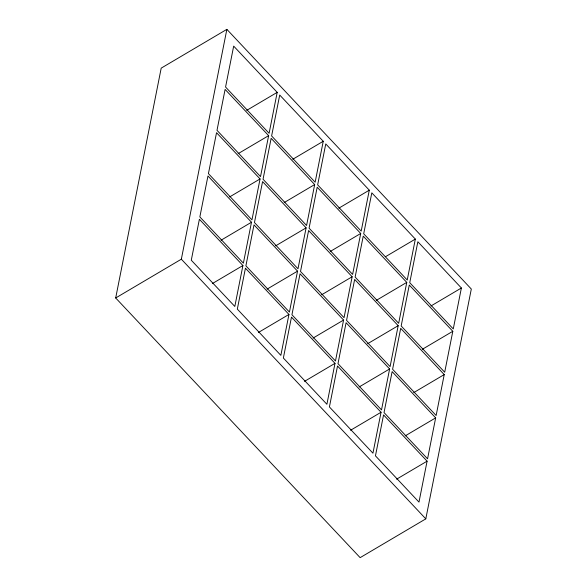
<?xml version="1.0" encoding="UTF-8"?>
<svg xmlns="http://www.w3.org/2000/svg" width="587" height="587" viewBox="0 0 587 587"><rect width="100%" height="100%" fill="white"/><g stroke="black" fill="none" stroke-linecap="round" stroke-linejoin="round"><path stroke-width="0.88" d="M115.69 297.976L161.198 68.136L226.861 29.35L471.31 289.024L425.802 518.864L360.139 557.65L115.69 297.976L181.346 259.19L226.861 29.35M242.915 265.522L234.815 306.458L191.281 260.21L199.382 219.281L242.915 265.522L212.428 283.536M251.485 222.231L243.385 263.159L199.851 216.919L207.959 175.99L251.485 222.231L221.005 240.244M260.063 178.94L251.955 219.868L208.422 173.627L216.53 132.699L260.063 178.94L229.576 196.953M268.633 135.648L260.525 176.577L216.999 130.336L225.1 89.407L268.633 135.648L238.146 153.655M277.203 92.357L269.103 133.286L225.569 87.045L233.67 46.116L277.203 92.357L246.716 110.363M288.958 314.434L280.857 355.362L237.324 309.122L245.432 268.193L288.958 314.434L258.478 332.447M297.536 271.143L289.428 312.071L245.894 265.83L254.002 224.902L297.536 271.143L267.048 289.149M306.106 227.851L297.998 268.78L254.465 222.539L262.572 181.61L306.106 227.851L275.619 245.858M314.676 184.56L306.575 225.489L263.042 179.248L271.143 138.319L314.676 184.56L284.189 202.566M323.246 141.269L315.146 182.197L271.612 135.957L279.713 95.028L323.246 141.269L292.766 159.275M335.008 363.346L326.9 404.274L283.367 358.033L291.475 317.105L335.008 363.346L304.521 381.352M343.578 320.054L335.471 360.983L291.937 314.742L300.045 273.813L343.578 320.054L313.091 338.061M352.149 276.763L344.048 317.692L300.515 271.451L308.615 230.522L352.149 276.763L321.661 294.769M360.719 233.472L352.618 274.4L309.085 228.16L317.185 187.224L360.719 233.472L330.239 251.478M369.296 190.181L361.188 231.109L317.655 184.868L325.763 143.932L369.296 190.181L338.809 208.187M381.051 412.257L372.943 453.186L329.41 406.945L337.518 366.017L381.051 412.257L350.564 430.264M389.621 368.966L381.513 409.895L337.987 363.654L346.088 322.718L389.621 368.966L359.134 386.972M398.191 325.675L390.091 366.604L346.557 320.363L354.658 279.427L398.191 325.675L367.704 343.681M406.762 282.384L398.661 323.312L355.128 277.071L363.236 236.135L406.762 282.384L376.282 300.39M415.339 239.092L407.231 280.021L363.698 233.78L371.806 192.844L415.339 239.092L385.63 256.636M427.094 461.169L418.986 502.098L375.453 455.857L383.56 414.921L427.094 461.169L396.607 479.175M435.664 417.878L427.563 458.807L384.03 412.566L392.131 371.63L435.664 417.878L405.177 435.884M444.234 374.587L436.134 415.515L392.6 369.274L400.701 328.338L444.234 374.587L413.754 392.593M452.812 331.288L444.704 372.224L401.17 325.976L409.278 285.047L452.812 331.288L422.324 349.302M461.382 287.997L453.274 328.933L409.741 282.685L417.849 241.756L461.382 287.997L430.895 306.01M181.346 259.19L425.802 518.864"/></g></svg>
